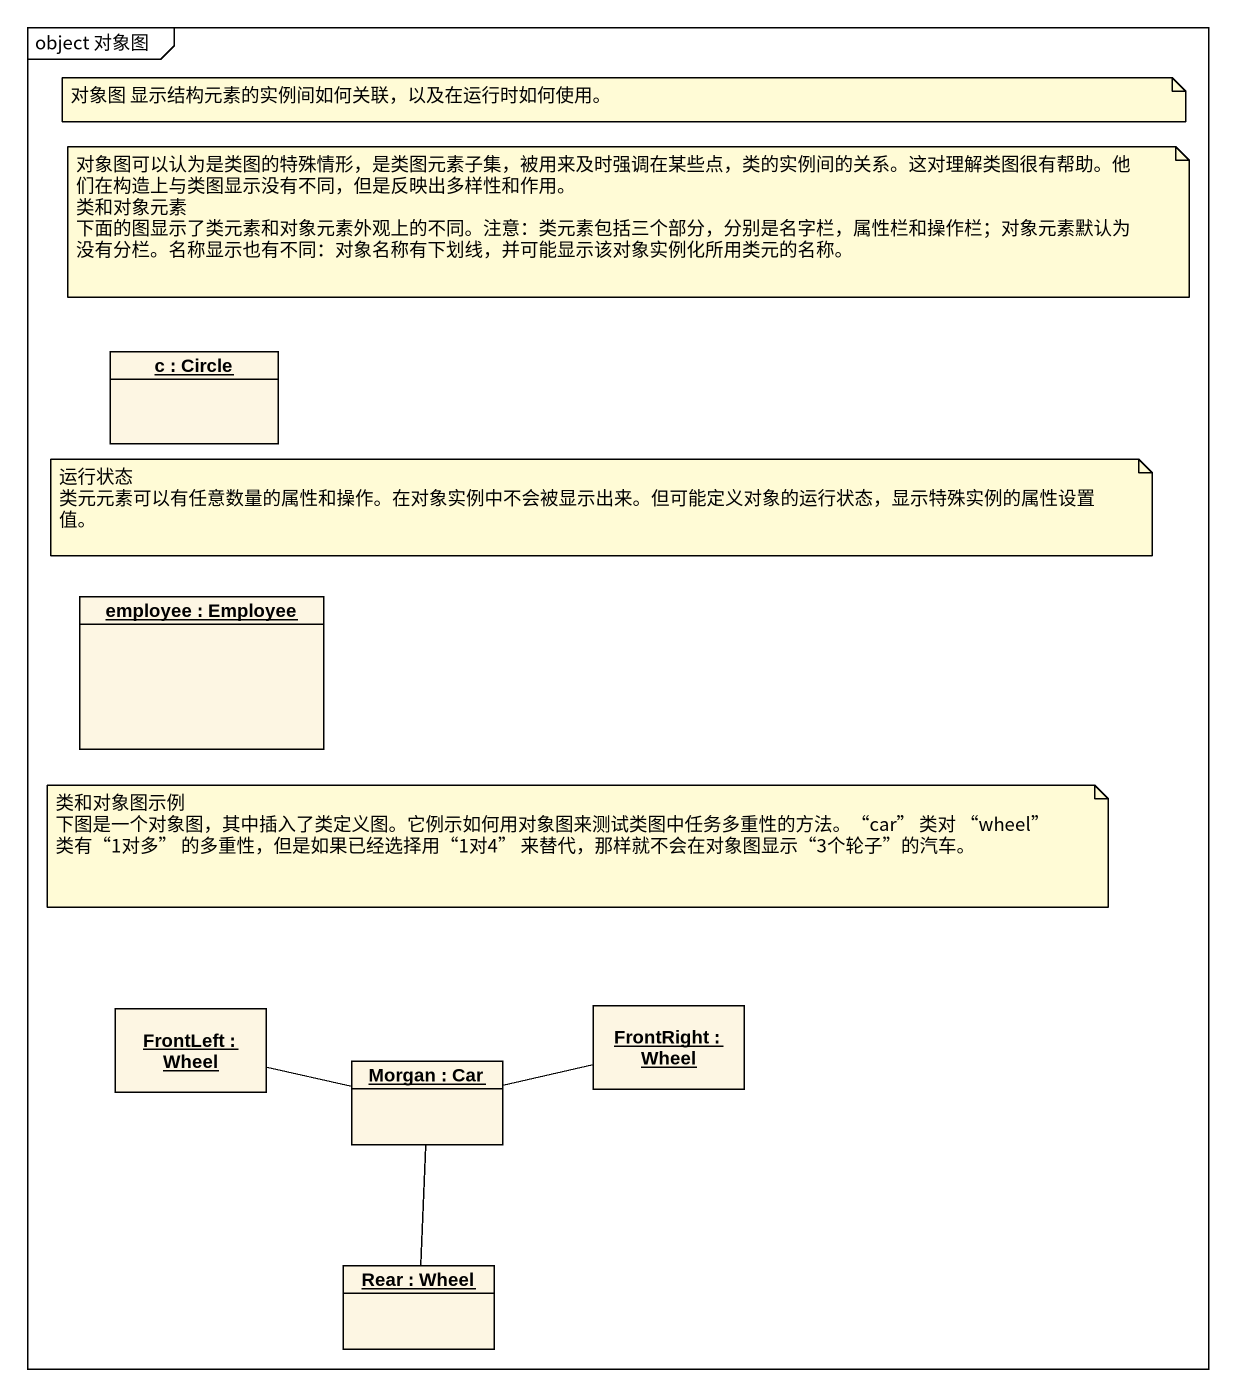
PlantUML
@startuml
mainframe object 对象图
hide circle
hide empty members
object "c : Circle" as c
object "employee : Employee" as employee
object "FrontLeft : Wheel" as FrontLeft
object "FrontRight : Wheel" as FrontRight
object "Morgan : Car" as Morgan
object "Rear : Wheel" as Rear
Morgan -left- FrontLeft
Morgan -right- FrontRight
Morgan -- Rear
note as N1
  对象图 显示结构元素的实例间如何关联，以及在运行时如何使用。
end note
note as N2
  对象图可以认为是类图的特殊情形，是类图元素子集，被用来及时强调在某些点，类的实例间的关系。这对理解类图很有帮助。他们在构造上与类图显示没有不同，但是反映出多样性和作用。
  类和对象元素
  下面的图显示了类元素和对象元素外观上的不同。注意：类元素包括三个部分，分别是名字栏，属性栏和操作栏；对象元素默认为没有分栏。名称显示也有不同：对象名称有下划线，并可能显示该对象实例化所用类元的名称。
end note
note as N3
  运行状态
  类元元素可以有任意数量的属性和操作。在对象实例中不会被显示出来。但可能定义对象的运行状态，显示特殊实例的属性设置值。
end note
note as N4
  类和对象图示例
  下图是一个对象图，其中插入了类定义图。它例示如何用对象图来测试类图中任务多重性的方法。“car” 类对 “wheel” 类有“1对多” 的多重性，但是如果已经选择用“1对4” 来替代，那样就不会在对象图显示“3个轮子”的汽车。
end note
@enduml
